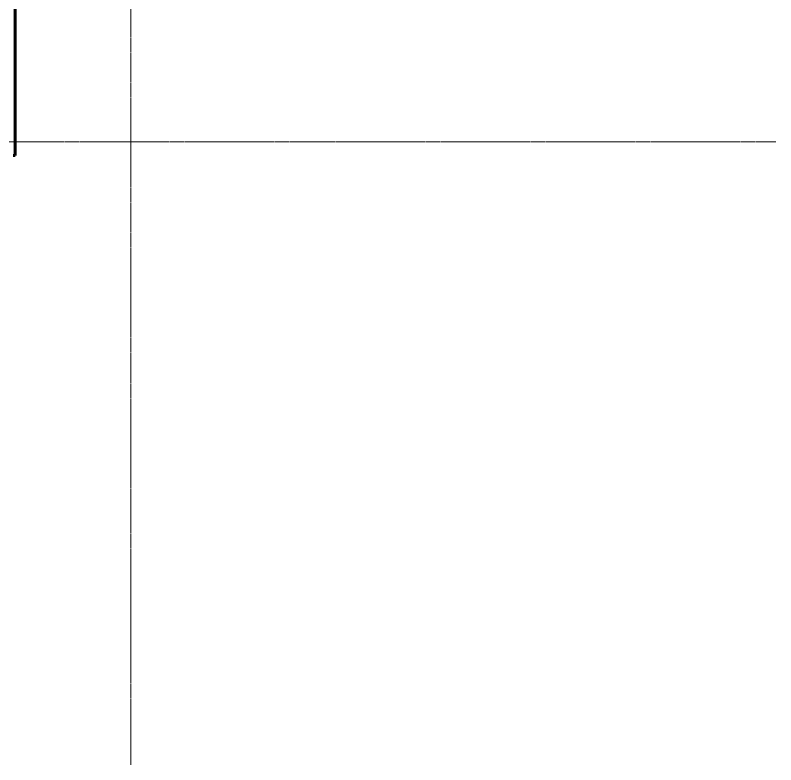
# Model space of a CAD drawing. Header units: inches. Extents: x -4061 to -1937, y 10959 to 12323.
# Drawn here: x -2215.7 to -1936.8, y 10958.7 to 11233.6 of the extents above; entities that cross this region are included whole.
import ezdxf

# ---------------------------------------------------------------- set-up
doc = ezdxf.new("R2010")
doc.units = ezdxf.units.IN
doc.header["$MEASUREMENT"] = 0
doc.linetypes.add('Grid Line 1_2_', pattern=[0.875, 0.5, -0.125, 0.125, -0.125])
for name, color, linetype, lineweight in [('0-1', 7, 'Continuous', 5), ('A-WALL-2', 10, 'Continuous', 60), ('A-WALL-6', 243, 'Continuous', 18), ('S-GRID-1', 1, 'Grid Line 1_2_', 9)]:
    doc.layers.add(name, color=color, linetype=linetype, lineweight=lineweight)

# ---------------------------------------------------------------- blocks, each defined once
blk = doc.blocks.new('CTR - 1st Phase - Shell_rvt-1-ENLARGED RCP - 3RD FLOOR PLAN - EAST')
at = {"layer": 'A-WALL-6'}
blk.add_hatch(color=256, dxfattribs=at).paths.add_polyline_path([(-2215.71, 11182.14), (-2215.71, 11246.89), (-2216.46, 11246.89), (-2216.46, 11182.14)], flags=0)
at = {"layer": 'A-WALL-2'}
for p, q in [((-2215.71, 11246.89), (-2215.71, 11182.14)), ((-2215.71, 11182.14), (-2216.46, 11182.14))]:
    blk.add_line(p, q, dxfattribs=at)
at = {"layer": 'S-GRID-1'}
for p, q in [((-2173.32, 10958.72), (-2173.32, 12290.35)), ((-1936.83, 11187.19), (-4027.88, 11187.19))]:
    blk.add_line(p, q, dxfattribs=at)

msp = doc.modelspace()

# ---------------------------------------------------------------- block references
at = {"layer": '0-1'}
msp.add_blockref('CTR - 1st Phase - Shell_rvt-1-ENLARGED RCP - 3RD FLOOR PLAN - EAST', (0, 0), dxfattribs=at)

doc.saveas('drawing.dxf')
